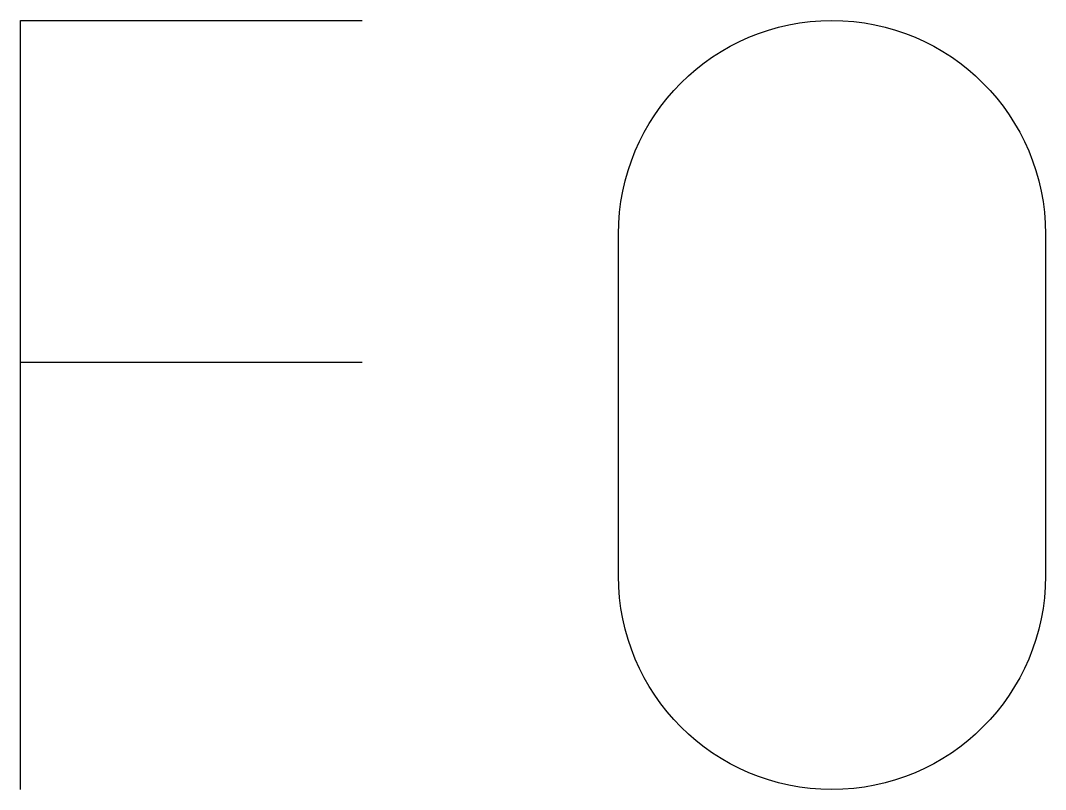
# Model space of a CAD drawing. Header units: millimetres. Extents: x -1.2 to 1.2, y -4.3 to -2.5.
import ezdxf

# ---------------------------------------------------------------- set-up
doc = ezdxf.new("R2010")
doc.units = ezdxf.units.MM

msp = doc.modelspace()

# ---------------------------------------------------------------- linework, layer by layer
at = {"color": 0, "linetype": 'Continuous', "lineweight": -2}
for points in [[(-1.2, -4.3), (-1.2, -2.5), (-0.4, -2.5)], [(-1.2, -3.3), (-0.4, -3.3)]]:
    msp.add_lwpolyline(points, dxfattribs=at)
msp.add_lwpolyline([(1.2, -3.8, -1), (0.2, -3.8), (0.2, -3, -1), (1.2, -3), (1.2, -3.8)], format="xyb", dxfattribs=at)

doc.saveas('drawing.dxf')
